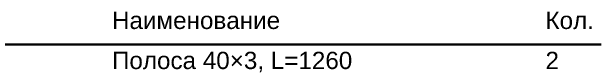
# Model space of a CAD drawing. Header units: millimetres. Extents: x 0 to 594, y 0 to 420.
# Drawn here: x 199.8 to 295, y 212.5 to 222.3 of the extents above; entities that cross this region are included whole.
import ezdxf

# ---------------------------------------------------------------- set-up
doc = ezdxf.new("R2010")
doc.units = ezdxf.units.MM
doc.styles.add('GOST', font='Arial')

msp = doc.modelspace()

# ---------------------------------------------------------------- linework, layer by layer
at = {"color": 8, "lineweight": 35}
msp.add_line((163, 217), (295, 217), dxfattribs=at)

# ---------------------------------------------------------------- texts
at = {"color": 3, "style": 'GOST'}
for s, p in [('Наименование', (216, 219.5)), ('Кол.', (286, 219.5)), ('Полоса 40×3, L=1260', (216, 213)), ('2', (286, 213))]:
    msp.add_text(s, height=2.8, dxfattribs=at).set_placement(p)

doc.saveas('drawing.dxf')
